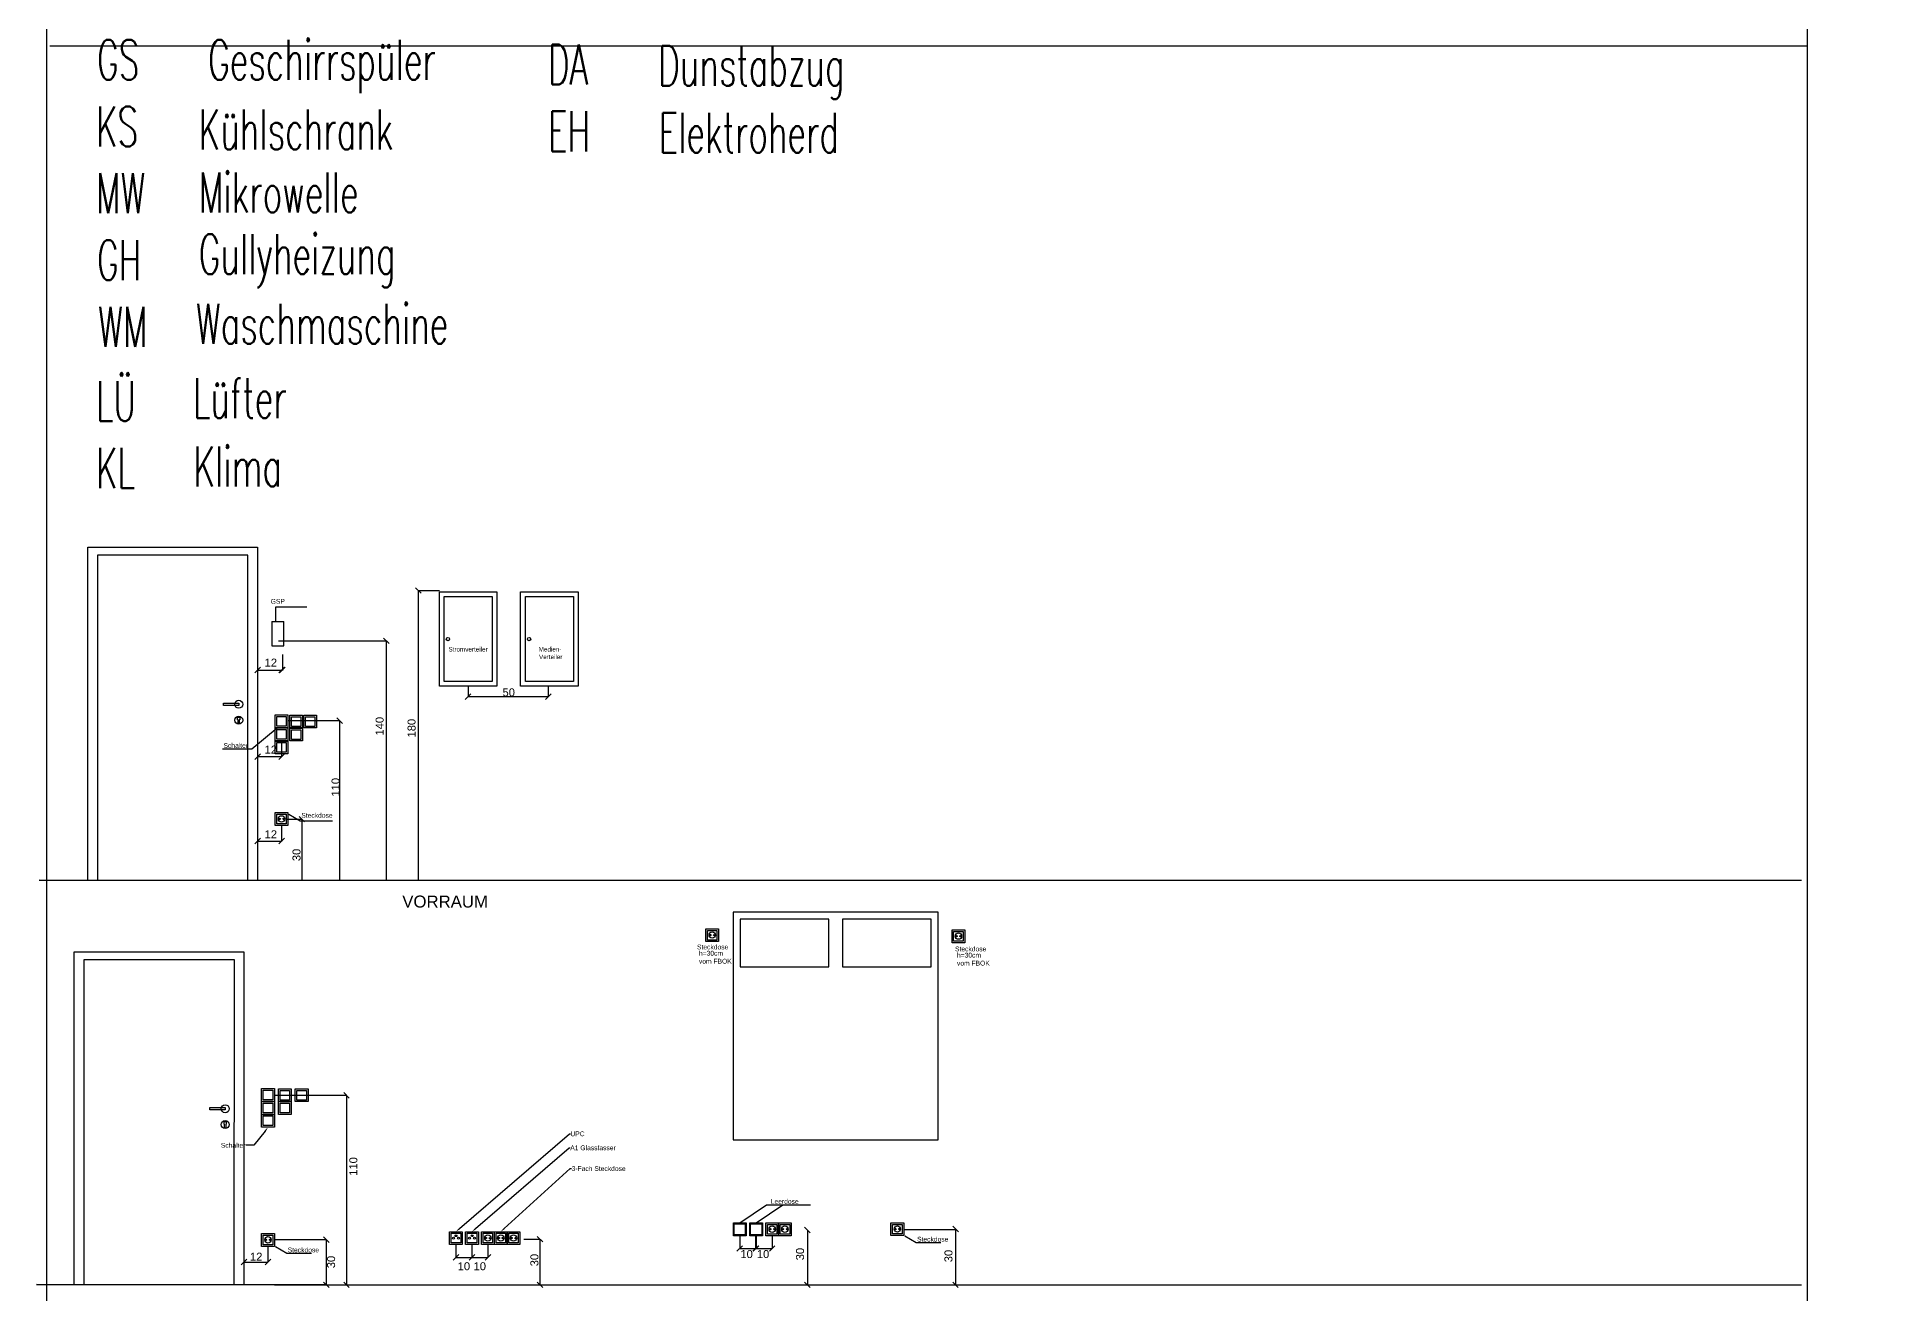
# Model space of a CAD drawing. Header units: millimetres. Extents: x 3198 to 3613, y 2298 to 2848.
# Drawn here: x 3197.7 to 3301.6, y 2363.3 to 2434.5 of the extents above; entities that cross this region are included whole.
import ezdxf
from ezdxf.enums import TextEntityAlignment as Align

# ---------------------------------------------------------------- set-up
doc = ezdxf.new("R2010")
doc.units = ezdxf.units.MM
doc.layers.add('E_Muster', color=18, linetype='Continuous', true_color=0x080808)
doc.layers.add('PDF_Text', color=7, linetype='Continuous')
doc.layers.add('Z-EG_262_5_0900$0$10_möbel', color=8, linetype='Continuous')
doc.layers.add('X_Bemaßung', color=22, linetype='Continuous', lineweight=25, true_color=0xcc3300)
doc.styles.add('ET_LEGENDE - Wohnung$0$ROMANS', font='romans.shx', dxfattribs={"width": 0.6})
doc.styles.get("Standard").update_dxf_attribs({"font": 'arial.ttf'})

# ---------------------------------------------------------------- blocks, each defined once
blk = doc.blocks.new('Elektroherd-Beschriftung')
at = {"layer": 'E_Muster', "style": 'ET_LEGENDE - Wohnung$0$ROMANS', "width": 0.6}
blk.add_text('EH     ', height=1.3059, dxfattribs=at).set_placement((2572.199, 2220.938))
blk = doc.blocks.new('Dunstabzug-Beschriftung')
at = {"layer": 'E_Muster', "style": 'ET_LEGENDE - Wohnung$0$ROMANS', "width": 0.6}
blk.add_text('DA     ', height=1.3059, dxfattribs=at).set_placement((2572.199, 2223.114))
blk = doc.blocks.new('Geschirrspüler-Beschriftung')
at = {"layer": 'E_Muster', "style": 'ET_LEGENDE - Wohnung$0$ROMANS', "width": 0.6}
blk.add_text('GS     ', height=1.3059, dxfattribs=at).set_placement((2572.237, 2218.761))
blk = doc.blocks.new('Kühlschrank-Beschriftung')
at = {"layer": 'E_Muster', "style": 'ET_LEGENDE - Wohnung$0$ROMANS', "width": 0.6}
blk.add_text('KS     ', height=1.3059, dxfattribs=at).set_placement((2572.199, 2216.585))
blk = doc.blocks.new('Mikrowelle')
at = {"layer": 'E_Muster', "style": 'ET_LEGENDE - Wohnung$0$ROMANS', "width": 0.6}
blk.add_text('MW     ', height=1.3059, dxfattribs=at).set_placement((2572.199, 2214.408))
blk = doc.blocks.new('Gullyheizung')
at = {"layer": 'E_Muster', "style": 'ET_LEGENDE - Wohnung$0$ROMANS', "width": 0.6}
blk.add_text('GH     ', height=1.3059, dxfattribs=at).set_placement((2572.237, 2212.232))
blk = doc.blocks.new('Waschmaschine')
at = {"layer": 'E_Muster', "style": 'ET_LEGENDE - Wohnung$0$ROMANS', "width": 0.6}
blk.add_text('WM    ', height=1.3059, dxfattribs=at).set_placement((2572.274, 2210.055))
blk = doc.blocks.new('Lüfter-Beschriftung')
at = {"layer": 'E_Muster', "style": 'ET_LEGENDE - Wohnung$0$ROMANS', "width": 0.6}
blk.add_text('LÜ     ', height=1.3059, dxfattribs=at).set_placement((2572.199, 2207.63))
blk = doc.blocks.new('Klima-Beschriftung')
at = {"layer": 'E_Muster', "style": 'ET_LEGENDE - Wohnung$0$ROMANS', "width": 0.6}
blk.add_text('KL     ', height=1.3059, dxfattribs=at).set_placement((2572.199, 2205.454))
blk = doc.blocks.new('Polylinie-A0CHVJ8X2L', base_point=(93.87, 692.33))
at = {"color": 0, "linetype": 'ByBlock', "lineweight": -2, "ltscale": 0.18}
for p, q in [((109.25, 698.29), (102.13, 692.33)), ((102.13, 692.33), (93.87, 692.33))]:
    blk.add_line(p, q, dxfattribs=at)
blk = doc.blocks.new('Blockreferenz-A0CHVJ9P2L', base_point=(184.65, 696.35))
at = {"color": 0, "linetype": 'ByBlock', "lineweight": -2, "ltscale": 0.25}
blk.add_line((184.65, 696.35), (186.23, 697.92), dxfattribs=at)
blk = doc.blocks.new('MText-A0CHVJB12L', base_point=(182.86, 707.8))
at = {"color": 0, "linetype": 'ByBlock', "lineweight": -2, "ltscale": 0.25, "insert": (182.86, 709.07), "char_height": 1.2661, "attachment_point": 1, "rotation": 359.997}
blk.add_mtext('{\\fArial;Verteiler}', dxfattribs=at)
blk = doc.blocks.new('Blockreferenz-A0CHVJBF2L', base_point=(108.66, 682.61))
at = {"color": 0, "linetype": 'ByBlock', "lineweight": -2, "ltscale": 0.18}
for p, q in [((108.66, 686.23), (112.24, 686.23)), ((108.66, 682.61), (108.66, 686.23)), ((112.24, 686.23), (112.24, 682.61)), ((112.24, 682.61), (108.66, 682.61)), ((109.11, 685.77), (111.78, 685.77)), ((109.11, 683.06), (109.11, 685.77)), ((111.78, 683.06), (109.11, 683.06)), ((111.78, 685.77), (111.78, 683.06))]:
    blk.add_line(p, q, dxfattribs=at)
for centre, radius in [((110.45, 684.46), 0.9), ((109.94, 684.45), 0.171), ((111.01, 684.46), 0.171)]:
    blk.add_circle(centre, radius, dxfattribs=at)
for points in [[(110.47, 685.09), (110.43, 685.09), (110.47, 685.36), (110.43, 685.36)], [(110.47, 683.56), (110.43, 683.56), (110.47, 683.83), (110.43, 683.83)]]:
    blk.add_solid(points, dxfattribs=at)
blk = doc.blocks.new('Blockreferenz-A0CHVJBH2L', base_point=(162.15, 696.35))
at = {"color": 0, "linetype": 'ByBlock', "lineweight": -2, "ltscale": 0.25}
blk.add_line((163.73, 697.92), (162.15, 696.35), dxfattribs=at)
blk = doc.blocks.new('Blockreferenz-A0CHVJBR2L', base_point=(102.91, 677.39))
at = {"color": 0, "linetype": 'ByBlock', "lineweight": -2, "ltscale": 0.25}
blk.add_line((104.49, 678.97), (102.91, 677.39), dxfattribs=at)
blk = doc.blocks.new('MText-A0CHVJC12L', base_point=(172.58, 697.2))
at = {"color": 0, "linetype": 'ByBlock', "lineweight": -2, "ltscale": 0.25, "insert": (172.58, 699.45), "char_height": 2.2499, "attachment_point": 1, "rotation": 359.997}
blk.add_mtext('{\\fArial;50}', dxfattribs=at)
blk = doc.blocks.new('Blockreferenz-A0CHVJC52L', base_point=(154.84, 700.16))
at = {"color": 0, "linetype": 'ByBlock', "lineweight": -2, "ltscale": 0.18}
for p, q in [((154.84, 726.7), (171.05, 726.7)), ((154.84, 700.16), (154.84, 726.7)), ((156.21, 725.37), (169.71, 725.37)), ((156.21, 701.5), (156.21, 725.37)), ((169.71, 725.37), (169.71, 701.5)), ((171.05, 726.7), (171.05, 700.16)), ((169.71, 701.5), (156.21, 701.5)), ((171.05, 700.16), (154.84, 700.16))]:
    blk.add_line(p, q, dxfattribs=at)
blk.add_circle((157.26, 713.45), 0.477, dxfattribs=at)
blk = doc.blocks.new('MText-A0CHVJC72L', base_point=(116.01, 680.91))
at = {"color": 0, "linetype": 'ByBlock', "lineweight": -2, "ltscale": 0.18, "insert": (116.01, 682.26), "char_height": 1.3499, "attachment_point": 1, "rotation": 359.997}
blk.add_mtext('{\\fArial;Steckdose}', dxfattribs=at)
blk = doc.blocks.new('Blockreferenz-A0CHVJCF2L', base_point=(126.02, 683.63))
at = {"color": 0, "linetype": 'ByBlock', "lineweight": -2, "ltscale": 0.25}
blk.add_line((127.6, 683.63), (126.02, 685.21), dxfattribs=at)
blk = doc.blocks.new('Polylinie-A0CHVJCN2L', base_point=(112.56, 680.69))
at = {"color": 0, "linetype": 'ByBlock', "lineweight": -2, "ltscale": 0.18}
for p, q in [((112.56, 682.56), (115.73, 680.69)), ((115.73, 680.69), (124.82, 680.69))]:
    blk.add_line(p, q, dxfattribs=at)
blk = doc.blocks.new('Blockreferenz-A0CHVJE12L', base_point=(148.15, 699.38))
at = {"color": 0, "linetype": 'ByBlock', "lineweight": -2, "ltscale": 0.25}
blk.add_line((149.72, 699.38), (148.15, 700.95), dxfattribs=at)
blk = doc.blocks.new('Blockreferenz-A0CHVJE32L', base_point=(55.96, 661.92))
at = {"color": 0, "linetype": 'ByBlock', "lineweight": -2, "ltscale": 0.18}
for p, q in [((55.96, 661.92), (55.96, 755.62)), ((55.96, 755.62), (103.7, 755.61)), ((58.67, 753.37), (58.66, 661.92)), ((101, 753.37), (58.67, 753.37)), ((100.99, 661.92), (101, 753.37)), ((103.7, 755.61), (103.7, 661.92)), ((94.13, 711.8), (98.42, 711.8)), ((94.13, 711.11), (94.13, 711.8)), ((98.42, 711.8), (98.42, 711.11)), ((98.42, 711.11), (94.13, 711.11)), ((98.1, 707.85), (98.74, 707.85)), ((98.1, 707.1), (98.1, 707.85)), ((98.27, 707.1), (98.1, 707.1)), ((98.27, 705.99), (98.27, 707.1)), ((98.74, 707.1), (98.57, 707.1)), ((98.57, 707.1), (98.57, 705.99)), ((98.74, 707.85), (98.74, 707.1)), ((98.57, 705.99), (98.27, 705.99))]:
    blk.add_line(p, q, dxfattribs=at)
for centre, radius in [((98.42, 711.46), 1.13), ((98.42, 706.98), 1.12)]:
    blk.add_circle(centre, radius, dxfattribs=at)
blk = doc.blocks.new('MText-A0CHVJFJ2L', base_point=(157.41, 709.93))
at = {"color": 0, "linetype": 'ByBlock', "lineweight": -2, "ltscale": 0.25, "insert": (157.41, 711.2), "char_height": 1.2661, "attachment_point": 1, "rotation": 359.997}
blk.add_mtext('{\\fArial;Stromverteiler}', dxfattribs=at)
blk = doc.blocks.new('Einzeiliger Text-A0CHVJGN2L', base_point=(144.42, 654.26))
at = {"color": 0, "lineweight": -2, "insert": (144.42, 657.64), "char_height": 3.3749, "attachment_point": 1, "rotation": 359.997}
blk.add_mtext('{\\fArial;VORRAUM}', dxfattribs=at)
blk = doc.blocks.new('MText-A0CHVJI72L', base_point=(182.75, 709.93))
at = {"color": 0, "linetype": 'ByBlock', "lineweight": -2, "ltscale": 0.25, "insert": (182.75, 711.2), "char_height": 1.2661, "attachment_point": 1, "rotation": 359.997}
blk.add_mtext('{\\fArial;Medien-}', dxfattribs=at)
blk = doc.blocks.new('Blockreferenz-A0CHVJIB2L', base_point=(177.68, 700.16))
at = {"color": 0, "linetype": 'ByBlock', "lineweight": -2, "ltscale": 0.18}
for p, q in [((177.68, 726.7), (193.89, 726.7)), ((177.68, 700.16), (177.68, 726.7)), ((179.05, 725.37), (192.55, 725.37)), ((179.05, 701.5), (179.05, 725.37)), ((192.55, 725.37), (192.55, 701.5)), ((193.89, 726.7), (193.89, 700.16)), ((192.55, 701.5), (179.05, 701.5)), ((193.89, 700.16), (177.68, 700.16))]:
    blk.add_line(p, q, dxfattribs=at)
blk.add_circle((180.1, 713.45), 0.477, dxfattribs=at)
blk = doc.blocks.new('MText-A0CHVJIN2L', base_point=(94.14, 693.5))
at = {"color": 0, "linetype": 'ByBlock', "lineweight": -2, "ltscale": 0.18, "insert": (94.14, 694.85), "char_height": 1.3499, "attachment_point": 1, "rotation": 359.997}
blk.add_mtext('{\\fArial;Schalter}', dxfattribs=at)
blk = doc.blocks.new('Blockreferenz-A0CHVJIX2L', base_point=(109.66, 677.39))
at = {"color": 0, "linetype": 'ByBlock', "lineweight": -2, "ltscale": 0.25}
blk.add_line((109.66, 677.39), (111.24, 678.97), dxfattribs=at)
blk = doc.blocks.new('Blockreferenz-A0CHVJJJ2L', base_point=(108.66, 698.36))
at = {"color": 0, "linetype": 'ByBlock', "lineweight": -2, "ltscale": 0.18}
for p, q in [((108.66, 701.98), (112.24, 701.98)), ((108.66, 698.36), (108.66, 701.98)), ((109.12, 701.52), (111.79, 701.52)), ((109.12, 698.81), (109.12, 701.52)), ((111.79, 701.52), (111.78, 698.81)), ((112.24, 701.98), (112.24, 698.36)), ((112.24, 698.36), (108.66, 698.36)), ((111.78, 698.81), (109.12, 698.81))]:
    blk.add_line(p, q, dxfattribs=at)
blk = doc.blocks.new('Blockreferenz-A0CHVJH12L', base_point=(247.16, 683.62))
at = {"color": 0, "linetype": 'ByBlock', "lineweight": -2, "ltscale": 0.25}
blk.add_line((248.73, 683.62), (247.16, 685.2), dxfattribs=at)
blk = doc.blocks.new('Blockreferenz-A0CHVJER2L', base_point=(131.72, 699.38))
at = {"color": 0, "linetype": 'ByBlock', "lineweight": -2, "ltscale": 0.25}
blk.add_line((133.29, 699.38), (131.72, 700.95), dxfattribs=at)
blk = doc.blocks.new('Blockreferenz-A0CHVJ8T2L', base_point=(325.42, 694.72))
at = {"color": 0, "linetype": 'ByBlock', "lineweight": -2, "ltscale": 0.18}
for p, q in [((325.42, 698.35), (329, 698.35)), ((325.42, 694.72), (325.42, 698.35)), ((325.88, 697.89), (328.55, 697.89)), ((325.88, 695.18), (325.88, 697.89)), ((328.55, 697.89), (328.55, 695.18)), ((329, 698.35), (329, 694.72)), ((329, 694.72), (325.42, 694.72)), ((328.55, 695.18), (325.88, 695.18))]:
    blk.add_line(p, q, dxfattribs=at)
blk = doc.blocks.new('Polylinie-A0CHVJ912L', base_point=(329.32, 680.68))
at = {"color": 0, "linetype": 'ByBlock', "lineweight": -2, "ltscale": 0.18}
for p, q in [((329.32, 682.55), (332.49, 680.68)), ((332.49, 680.68), (339.41, 680.68))]:
    blk.add_line(p, q, dxfattribs=at)
blk = doc.blocks.new('Blockreferenz-A0CHVJ952L', base_point=(272.72, 661.91))
at = {"color": 0, "linetype": 'ByBlock', "lineweight": -2, "ltscale": 0.18}
for p, q in [((272.72, 661.91), (272.72, 755.61)), ((272.72, 755.61), (320.46, 755.6)), ((275.43, 753.36), (275.42, 661.91)), ((317.76, 753.35), (275.43, 753.36)), ((317.75, 661.91), (317.76, 753.35)), ((320.46, 755.6), (320.46, 661.91)), ((310.89, 711.79), (315.18, 711.79)), ((310.89, 711.1), (310.89, 711.79)), ((315.18, 711.79), (315.18, 711.1)), ((315.18, 711.1), (310.89, 711.1)), ((314.86, 707.83), (315.5, 707.83)), ((314.86, 707.09), (314.86, 707.83)), ((315.03, 707.09), (314.86, 707.09)), ((315.03, 705.98), (315.03, 707.09)), ((315.5, 707.09), (315.33, 707.09)), ((315.33, 707.09), (315.33, 705.98)), ((315.5, 707.83), (315.5, 707.09)), ((315.33, 705.98), (315.03, 705.98))]:
    blk.add_line(p, q, dxfattribs=at)
for centre, radius in [((315.18, 711.44), 1.13), ((315.18, 706.96), 1.12)]:
    blk.add_circle(centre, radius, dxfattribs=at)
blk = doc.blocks.new('Blockreferenz-A0CHVJ992L', base_point=(390.85, 682.6))
at = {"color": 0, "linetype": 'ByBlock', "lineweight": -2, "ltscale": 0.18}
for p, q in [((390.85, 686.22), (394.43, 686.22)), ((390.85, 682.6), (390.85, 686.22)), ((394.43, 686.22), (394.43, 682.6)), ((394.43, 682.6), (390.85, 682.6)), ((391.31, 685.77), (393.98, 685.77)), ((391.31, 683.06), (391.31, 685.77)), ((393.98, 683.06), (391.31, 683.06)), ((393.98, 685.77), (393.98, 683.06))]:
    blk.add_line(p, q, dxfattribs=at)
for centre, radius in [((392.65, 684.45), 0.9), ((392.13, 684.45), 0.171), ((393.2, 684.45), 0.171)]:
    blk.add_circle(centre, radius, dxfattribs=at)
for points in [[(392.66, 685.08), (392.62, 685.08), (392.66, 685.35), (392.62, 685.35)], [(392.66, 683.56), (392.62, 683.56), (392.66, 683.82), (392.62, 683.82)]]:
    blk.add_solid(points, dxfattribs=at)
blk = doc.blocks.new('Blockreferenz-A0CHVJ9N2L', base_point=(467.18, 682.59))
at = {"color": 0, "linetype": 'ByBlock', "lineweight": -2, "ltscale": 0.18}
for p, q in [((467.18, 686.21), (470.77, 686.21)), ((467.18, 682.59), (467.18, 686.21)), ((470.77, 686.21), (470.77, 682.59)), ((470.77, 682.59), (467.18, 682.59)), ((467.64, 685.75), (470.31, 685.75)), ((467.64, 683.05), (467.64, 685.75)), ((470.31, 683.05), (467.64, 683.05)), ((470.31, 685.75), (470.31, 683.05))]:
    blk.add_line(p, q, dxfattribs=at)
for centre, radius in [((468.98, 684.44), 0.9), ((468.46, 684.44), 0.171), ((469.53, 684.44), 0.171)]:
    blk.add_circle(centre, radius, dxfattribs=at)
for points in [[(469, 685.07), (468.95, 685.07), (469, 685.34), (468.95, 685.34)], [(469, 683.54), (468.95, 683.54), (469, 683.81), (468.95, 683.81)]]:
    blk.add_solid(points, dxfattribs=at)
blk = doc.blocks.new('Blockreferenz-A0CHVJAD2L', base_point=(348.48, 699.37))
at = {"color": 0, "linetype": 'ByBlock', "lineweight": -2, "ltscale": 0.25}
blk.add_line((350.06, 699.37), (348.48, 700.94), dxfattribs=at)
blk = doc.blocks.new('Blockreferenz-A0CHVJAJ2L', base_point=(319.67, 677.38))
at = {"color": 0, "linetype": 'ByBlock', "lineweight": -2, "ltscale": 0.25}
blk.add_line((321.25, 678.96), (319.67, 677.38), dxfattribs=at)
blk = doc.blocks.new('Blockreferenz-A0CHVJAR2L', base_point=(383.77, 678.23))
at = {"color": 0, "linetype": 'ByBlock', "lineweight": -2, "ltscale": 0.25}
blk.add_line((385.35, 679.8), (383.77, 678.23), dxfattribs=at)
blk = doc.blocks.new('Blockreferenz-A0CHVJAV2L', base_point=(519.75, 661.11))
at = {"color": 0, "linetype": 'ByBlock', "lineweight": -2, "ltscale": 0.25}
blk.add_line((519.75, 662.69), (521.32, 661.11), dxfattribs=at)
blk = doc.blocks.new('Blockreferenz-A0CHVJAZ2L', base_point=(326.42, 677.38))
at = {"color": 0, "linetype": 'ByBlock', "lineweight": -2, "ltscale": 0.25}
blk.add_line((326.42, 677.38), (328, 678.96), dxfattribs=at)
blk = doc.blocks.new('Blockreferenz-A0CHVJB52L', base_point=(342.78, 661.12))
at = {"color": 0, "linetype": 'ByBlock', "lineweight": -2, "ltscale": 0.25}
blk.add_line((342.78, 662.69), (344.36, 661.12), dxfattribs=at)
blk = doc.blocks.new('MText-A0CHVJBD2L', base_point=(471.98, 691.55))
at = {"color": 0, "linetype": 'ByBlock', "lineweight": -2, "ltscale": 0.18, "insert": (471.98, 692.9), "char_height": 1.3499, "attachment_point": 1, "rotation": 359.997}
blk.add_mtext('{\\fArial;Leerdose}', dxfattribs=at)
blk = doc.blocks.new('Blockreferenz-A0CHVJBZ2L', base_point=(379.27, 678.23))
at = {"color": 0, "linetype": 'ByBlock', "lineweight": -2, "ltscale": 0.25}
blk.add_line((380.85, 679.8), (379.27, 678.23), dxfattribs=at)
blk = doc.blocks.new('Blockreferenz-A0CHVJC92L', base_point=(325.42, 701.97))
at = {"color": 0, "linetype": 'ByBlock', "lineweight": -2, "ltscale": 0.18}
for p, q in [((325.42, 705.59), (329, 705.59)), ((325.42, 701.97), (325.42, 705.59)), ((329, 701.97), (325.42, 701.97)), ((325.88, 705.13), (328.55, 705.13)), ((325.88, 702.43), (325.88, 705.13)), ((328.55, 702.43), (325.88, 702.43)), ((328.55, 705.13), (328.55, 702.43)), ((329, 705.59), (329, 701.97))]:
    blk.add_line(p, q, dxfattribs=at)
blk = doc.blocks.new('Polylinie-A0CHVJCH2L', base_point=(464.48, 686.21))
at = {"color": 0, "linetype": 'ByBlock', "lineweight": -2, "ltscale": 0.18}
for p, q in [((464.48, 686.21), (471.98, 691.27)), ((471.98, 691.27), (479.81, 691.27))]:
    blk.add_line(p, q, dxfattribs=at)
blk = doc.blocks.new('Blockreferenz-A0CHVJCL2L', base_point=(387.27, 682.6))
at = {"color": 0, "linetype": 'ByBlock', "lineweight": -2, "ltscale": 0.18}
for p, q in [((387.27, 686.22), (390.85, 686.22)), ((387.27, 682.6), (387.27, 686.22)), ((390.85, 686.22), (390.85, 682.6)), ((390.85, 682.6), (387.27, 682.6)), ((387.72, 685.77), (390.39, 685.77)), ((387.72, 683.06), (387.72, 685.77)), ((390.39, 683.06), (387.72, 683.06)), ((390.39, 685.77), (390.39, 683.06))]:
    blk.add_line(p, q, dxfattribs=at)
for centre, radius in [((389.06, 684.45), 0.9), ((388.54, 684.45), 0.171), ((389.62, 684.45), 0.171)]:
    blk.add_circle(centre, radius, dxfattribs=at)
for points in [[(389.08, 685.08), (389.04, 685.08), (389.08, 685.35), (389.04, 685.35)], [(389.08, 683.56), (389.04, 683.56), (389.08, 683.82), (389.04, 683.82)]]:
    blk.add_solid(points, dxfattribs=at)
blk = doc.blocks.new('Blockreferenz-A0CHVJDH2L', base_point=(348.48, 661.12))
at = {"color": 0, "linetype": 'ByBlock', "lineweight": -2, "ltscale": 0.25}
blk.add_line((348.48, 662.69), (350.05, 661.12), dxfattribs=at)
blk = doc.blocks.new('DWGOBJEKT-A0CHVJDL2L', base_point=(392.64, 686.22))
at = {"color": 0, "linetype": 'ByBlock', "lineweight": -2, "ltscale": 0.18}
for p, q in [((393.64, 687.13), (412.2, 704)), ((412.2, 704), (412.56, 704))]:
    blk.add_line(p, q, dxfattribs=at)
blk.add_solid([(393.79, 686.97), (392.64, 686.22), (393.49, 687.3)], dxfattribs=at)
at = {"color": 0, "lineweight": -2, "insert": (412.57, 704.66), "char_height": 1.3499, "attachment_point": 1, "rotation": 359.997}
blk.add_mtext('{\\fArial;3-Fach Steckdose}', dxfattribs=at)
blk = doc.blocks.new('Polylinie-A0CHVJDX2L', base_point=(506.29, 680.67))
at = {"color": 0, "linetype": 'ByBlock', "lineweight": -2, "ltscale": 0.18}
for p, q in [((506.29, 682.54), (509.45, 680.67)), ((509.45, 680.67), (516.37, 680.67))]:
    blk.add_line(p, q, dxfattribs=at)
blk = doc.blocks.new('DWGOBJEKT-A0CHVJE72L', base_point=(313.94, 689))
at = {"color": 0, "linetype": 'ByBlock', "lineweight": -2, "ltscale": 0.18}
for p, q in [((326.37, 693.66), (323.23, 689.69)), ((323.23, 689.69), (320.97, 689.69))]:
    blk.add_line(p, q, dxfattribs=at)
blk.add_solid([(326.2, 693.8), (327.21, 694.72), (326.55, 693.52)], dxfattribs=at)
at = {"color": 0, "lineweight": -2, "insert": (313.94, 690.35), "char_height": 1.3499, "attachment_point": 1, "rotation": 359.997}
blk.add_mtext('{\\fArial;Schalter}', dxfattribs=at)
blk = doc.blocks.new('Blockreferenz-A0CHVJEF2L', base_point=(388.27, 678.23))
at = {"color": 0, "linetype": 'ByBlock', "lineweight": -2, "ltscale": 0.25}
blk.add_line((388.27, 678.23), (389.84, 679.8), dxfattribs=at)
blk = doc.blocks.new('Blockreferenz-A0CHVJEP2L', base_point=(325.42, 698.35))
at = {"color": 0, "linetype": 'ByBlock', "lineweight": -2, "ltscale": 0.18}
for p, q in [((325.42, 701.97), (329, 701.97)), ((325.42, 698.35), (325.42, 701.97)), ((325.88, 701.51), (328.55, 701.51)), ((325.88, 698.8), (325.88, 701.51)), ((328.55, 701.51), (328.55, 698.8)), ((329, 701.97), (329, 698.35)), ((329, 698.35), (325.42, 698.35)), ((328.55, 698.8), (325.88, 698.8))]:
    blk.add_line(p, q, dxfattribs=at)
blk = doc.blocks.new('Blockreferenz-A0CHVJEZ2L', base_point=(519.75, 683.61))
at = {"color": 0, "linetype": 'ByBlock', "lineweight": -2, "ltscale": 0.25}
blk.add_line((521.33, 683.61), (519.75, 685.18), dxfattribs=at)
blk = doc.blocks.new('Blockreferenz-A0CHVJF32L', base_point=(478.12, 661.11))
at = {"color": 0, "linetype": 'ByBlock', "lineweight": -2, "ltscale": 0.25}
blk.add_line((478.12, 662.69), (479.69, 661.11), dxfattribs=at)
blk = doc.blocks.new('Blockreferenz-A0CHVJFP2L', base_point=(478.12, 683.61))
at = {"color": 0, "linetype": 'ByBlock', "lineweight": -2, "ltscale": 0.25}
blk.add_line((479.69, 683.61), (478.12, 685.19), dxfattribs=at)
blk = doc.blocks.new('Blockreferenz-A0CHVJFT2L', base_point=(394.43, 682.6))
at = {"color": 0, "linetype": 'ByBlock', "lineweight": -2, "ltscale": 0.18}
for p, q in [((394.43, 686.22), (398.02, 686.22)), ((394.43, 682.6), (394.43, 686.22)), ((398.02, 686.22), (398.02, 682.6)), ((398.02, 682.6), (394.43, 682.6)), ((394.89, 685.77), (397.56, 685.77)), ((394.89, 683.06), (394.89, 685.77)), ((397.56, 683.06), (394.89, 683.06)), ((397.56, 685.77), (397.56, 683.06))]:
    blk.add_line(p, q, dxfattribs=at)
for centre, radius in [((396.23, 684.45), 0.9), ((395.71, 684.45), 0.171), ((396.78, 684.45), 0.171)]:
    blk.add_circle(centre, radius, dxfattribs=at)
for points in [[(396.25, 685.08), (396.2, 685.08), (396.25, 685.35), (396.2, 685.35)], [(396.25, 683.56), (396.2, 683.56), (396.25, 683.82), (396.2, 683.82)]]:
    blk.add_solid(points, dxfattribs=at)
blk = doc.blocks.new('Blockreferenz-A0CHVJGD2L', base_point=(463.69, 678.21))
at = {"color": 0, "linetype": 'ByBlock', "lineweight": -2, "ltscale": 0.25}
blk.add_line((465.26, 679.79), (463.69, 678.21), dxfattribs=at)
blk = doc.blocks.new('Blockreferenz-A0CHVJGR2L', base_point=(342.78, 683.62))
at = {"color": 0, "linetype": 'ByBlock', "lineweight": -2, "ltscale": 0.25}
blk.add_line((344.36, 683.62), (342.78, 685.19), dxfattribs=at)
blk = doc.blocks.new('Blockreferenz-A0CHVJGV2L', base_point=(410.78, 683.62))
at = {"color": 0, "linetype": 'ByBlock', "lineweight": -2, "ltscale": 0.25}
blk.add_line((412.36, 683.62), (410.78, 685.19), dxfattribs=at)
blk = doc.blocks.new('MText-A0CHVJGX2L', base_point=(509.74, 680.89))
at = {"color": 0, "linetype": 'ByBlock', "lineweight": -2, "ltscale": 0.18, "insert": (509.74, 682.24), "char_height": 1.3499, "attachment_point": 1, "rotation": 359.997}
blk.add_mtext('{\\fArial;Steckdose}', dxfattribs=at)
blk = doc.blocks.new('Blockreferenz-A0CHVJH72L', base_point=(378.27, 682.6))
at = {"color": 0, "linetype": 'ByBlock', "lineweight": -2, "ltscale": 0.18}
for p, q in [((378.27, 686.23), (381.85, 686.23)), ((378.27, 682.6), (378.27, 686.23)), ((381.85, 686.23), (381.85, 682.6)), ((381.85, 682.6), (378.27, 682.6)), ((378.69, 685.77), (381.39, 685.77)), ((378.69, 683.06), (378.69, 685.77)), ((381.39, 683.06), (378.69, 683.06)), ((381.39, 685.77), (381.39, 683.06))]:
    blk.add_line(p, q, dxfattribs=at)
for centre in [(379.39, 684.41), (380.08, 685.1), (380.76, 684.41)]:
    blk.add_circle(centre, 0.27, dxfattribs=at)
blk = doc.blocks.new('Blockreferenz-A0CHVJH92L', base_point=(502.38, 682.59))
at = {"color": 0, "linetype": 'ByBlock', "lineweight": -2, "ltscale": 0.18}
for p, q in [((502.38, 686.21), (505.97, 686.21)), ((502.38, 682.59), (502.38, 686.21)), ((505.97, 686.21), (505.97, 682.59)), ((505.97, 682.59), (502.38, 682.59)), ((502.84, 685.75), (505.51, 685.75)), ((502.84, 683.04), (502.84, 685.75)), ((505.51, 683.04), (502.84, 683.04)), ((505.51, 685.75), (505.51, 683.04))]:
    blk.add_line(p, q, dxfattribs=at)
for centre, radius in [((504.18, 684.44), 0.9), ((503.66, 684.43), 0.171), ((504.73, 684.44), 0.171)]:
    blk.add_circle(centre, radius, dxfattribs=at)
for points in [[(504.2, 685.07), (504.15, 685.07), (504.2, 685.33), (504.15, 685.33)], [(504.2, 683.54), (504.15, 683.54), (504.2, 683.81), (504.15, 683.81)]]:
    blk.add_solid(points, dxfattribs=at)
blk = doc.blocks.new('Blockreferenz-A0CHVJHJ2L', base_point=(382.77, 682.6))
at = {"color": 0, "linetype": 'ByBlock', "lineweight": -2, "ltscale": 0.18}
for p, q in [((382.77, 686.23), (386.35, 686.22)), ((382.77, 682.6), (382.77, 686.23)), ((386.35, 686.22), (386.35, 682.6)), ((386.35, 682.6), (382.77, 682.6)), ((383.19, 685.77), (385.89, 685.77)), ((383.19, 683.06), (383.19, 685.77)), ((385.89, 683.06), (383.19, 683.06)), ((385.89, 685.77), (385.89, 683.06))]:
    blk.add_line(p, q, dxfattribs=at)
for centre in [(383.89, 684.41), (384.58, 685.1), (385.26, 684.41)]:
    blk.add_circle(centre, 0.27, dxfattribs=at)
blk = doc.blocks.new('Blockreferenz-A0CHVJHT2L', base_point=(470.77, 682.59))
at = {"color": 0, "linetype": 'ByBlock', "lineweight": -2, "ltscale": 0.18}
for p, q in [((470.77, 686.21), (474.35, 686.21)), ((470.77, 682.59), (470.77, 686.21)), ((474.35, 686.21), (474.35, 682.59)), ((474.35, 682.59), (470.77, 682.59)), ((471.23, 685.75), (473.9, 685.75)), ((471.23, 683.05), (471.23, 685.75)), ((473.9, 683.05), (471.23, 683.05)), ((473.9, 685.75), (473.9, 683.05))]:
    blk.add_line(p, q, dxfattribs=at)
for centre, radius in [((472.56, 684.44), 0.9), ((472.05, 684.44), 0.171), ((473.12, 684.44), 0.171)]:
    blk.add_circle(centre, radius, dxfattribs=at)
for points in [[(472.58, 685.07), (472.54, 685.07), (472.58, 685.34), (472.54, 685.34)], [(472.58, 683.54), (472.54, 683.54), (472.58, 683.81), (472.54, 683.81)]]:
    blk.add_solid(points, dxfattribs=at)
blk = doc.blocks.new('MText-A0CHVJHZ2L', base_point=(332.77, 680.9))
at = {"color": 0, "linetype": 'ByBlock', "lineweight": -2, "ltscale": 0.18, "insert": (332.77, 682.25), "char_height": 1.3499, "attachment_point": 1, "rotation": 359.997}
blk.add_mtext('{\\fArial;Steckdose}', dxfattribs=at)
blk = doc.blocks.new('Blockreferenz-A0CHVJI12L', base_point=(325.42, 682.6))
at = {"color": 0, "linetype": 'ByBlock', "lineweight": -2, "ltscale": 0.18}
for p, q in [((325.42, 686.22), (329, 686.22)), ((325.42, 682.6), (325.42, 686.22)), ((329, 686.22), (329, 682.6)), ((329, 682.6), (325.42, 682.6)), ((325.88, 685.76), (328.55, 685.76)), ((325.88, 683.05), (325.88, 685.76)), ((328.54, 683.05), (325.88, 683.05)), ((328.55, 685.76), (328.54, 683.05))]:
    blk.add_line(p, q, dxfattribs=at)
for centre, radius in [((327.21, 684.44), 0.9), ((326.7, 684.44), 0.171), ((327.77, 684.45), 0.171)]:
    blk.add_circle(centre, radius, dxfattribs=at)
for points in [[(327.23, 685.08), (327.19, 685.08), (327.23, 685.34), (327.19, 685.34)], [(327.23, 683.55), (327.19, 683.55), (327.23, 683.82), (327.19, 683.82)]]:
    blk.add_solid(points, dxfattribs=at)
blk = doc.blocks.new('Blockreferenz-A0CHVJI32L', base_point=(383.77, 678.23))
at = {"color": 0, "linetype": 'ByBlock', "lineweight": -2, "ltscale": 0.25}
blk.add_line((383.77, 678.23), (385.35, 679.8), dxfattribs=at)
blk = doc.blocks.new('Blockreferenz-A0CHVJIH2L', base_point=(462.68, 682.59))
at = {"color": 0, "linetype": 'ByBlock', "lineweight": -2, "ltscale": 0.18}
for p, q in [((462.68, 686.21), (466.27, 686.21)), ((462.68, 682.59), (462.68, 686.21)), ((462.91, 685.98), (466.04, 685.98)), ((462.91, 682.82), (462.91, 685.98)), ((466.04, 685.98), (466.04, 682.82)), ((466.27, 686.21), (466.27, 682.59)), ((466.27, 682.59), (462.68, 682.59)), ((466.04, 682.82), (462.91, 682.82))]:
    blk.add_line(p, q, dxfattribs=at)
blk = doc.blocks.new('Blockreferenz-A0CHVJIL2L', base_point=(468.19, 678.21))
at = {"color": 0, "linetype": 'ByBlock', "lineweight": -2, "ltscale": 0.25}
blk.add_line((468.19, 678.21), (469.76, 679.79), dxfattribs=at)
blk = doc.blocks.new('Blockreferenz-A0CHVJIP2L', base_point=(410.78, 661.12))
at = {"color": 0, "linetype": 'ByBlock', "lineweight": -2, "ltscale": 0.25}
blk.add_line((410.78, 662.69), (412.36, 661.12), dxfattribs=at)
blk = doc.blocks.new('Blockreferenz-A0CHVJIZ2L', base_point=(379.27, 678.23))
at = {"color": 0, "linetype": 'ByBlock', "lineweight": -2, "ltscale": 0.25}
blk.add_line((379.27, 678.23), (380.85, 679.8), dxfattribs=at)
blk = doc.blocks.new('DWGOBJEKT-A0CHVJJ12L', base_point=(380.06, 686.23))
at = {"color": 0, "linetype": 'ByBlock', "lineweight": -2, "ltscale": 0.18}
for p, q in [((381.08, 687.11), (411.96, 713.76)), ((411.96, 713.76), (412.32, 713.76))]:
    blk.add_line(p, q, dxfattribs=at)
blk.add_solid([(381.23, 686.94), (380.06, 686.23), (380.93, 687.28)], dxfattribs=at)
at = {"color": 0, "lineweight": -2, "insert": (412.26, 714.43), "char_height": 1.3499, "attachment_point": 1, "rotation": 359.997}
blk.add_mtext('{\\fArial;UPC}', dxfattribs=at)
blk = doc.blocks.new('Z-EG_262_5_0900$0$2_BETTEN')
at = {"linetype": 'Continuous'}
for p, q in [((200, 0), (0, 0)), ((0, 0), (0, -180)), ((48, -6), (6, -6)), ((6, -6), (6, -84)), ((48, -84), (48, -6)), ((200, -180), (200, 0)), ((6, -84), (48, -84)), ((48, -96), (6, -96)), ((6, -96), (6, -174)), ((48, -174), (48, -96)), ((6, -174), (48, -174)), ((0, -180), (200, -180))]:
    blk.add_line(p, q, dxfattribs=at)
blk = doc.blocks.new('Vorlage_Legende')
at = {"color": 18, "true_color": 0x000000}
blk.add_lwpolyline([(3197.99, 2850.48), (3613.01, 2850.48), (3613.01, 2299.93), (3197.99, 2299.93)], close=True, dxfattribs=at)
at = {"layer": 'E_Muster'}
for p, q in [((3297.74, 2840.47), (3297.74, 2299.93)), ((3198.16, 2436.29), (3297.74, 2436.29))]:
    blk.add_line(p, q, dxfattribs=at)

msp = doc.modelspace()

# ---------------------------------------------------------------- linework, layer by layer
at = {"ltscale": 0.18}
for p, q in [((3211.3, 2401.33), (3211.3, 2402.19)), ((3211.3, 2402.19), (3213.05, 2402.19))]:
    msp.add_line(p, q, dxfattribs=at)
at = {"color": 0, "linetype": 'ByBlock', "lineweight": -2, "ltscale": 0.18}
for p, q in [((3211.07, 2401.36), (3211.07, 2399.98)), ((3211.75, 2401.35), (3211.07, 2401.35)), ((3211.75, 2399.98), (3211.75, 2401.36)), ((3211.07, 2399.98), (3211.75, 2399.98)), ((3222.61, 2366.96), (3227.91, 2371.54)), ((3227.91, 2371.54), (3227.98, 2371.54))]:
    msp.add_line(p, q, dxfattribs=at)
at = {"color": 18, "true_color": 0x000000}
for points in [[(3214.91, 2386.69), (3197.88, 2386.71), (3214.91, 2386.71), (3297.74, 2386.71)], [(3214.16, 2363.77), (3197.74, 2363.79), (3214.16, 2363.77), (3297.74, 2363.77)]]:
    msp.add_lwpolyline(points, dxfattribs=at)
at = {"color": 0, "linetype": 'ByBlock', "lineweight": -2, "ltscale": 0.18}
msp.add_solid([(3222.64, 2366.92), (3222.41, 2366.78), (3222.58, 2366.99)], dxfattribs=at)
at = {"layer": 'X_Bemaßung', "ltscale": 0.25}
for p, q in [((3220.56, 2403.1), (3219.36, 2403.1)), ((3219.37, 2403.09), (3219.37, 2386.69)), ((3211.44, 2400.27), (3217.54, 2400.27)), ((3217.54, 2400.29), (3217.54, 2386.69)), ((3211.67, 2399.49), (3211.67, 2398.59)), ((3210.26, 2398.61), (3211.62, 2398.61)), ((3222.19, 2397.71), (3222.19, 2397.1)), ((3222.19, 2397.11), (3226.73, 2397.11)), ((3226.73, 2397.71), (3226.73, 2397.1)), ((3211.98, 2395.75), (3214.92, 2395.75)), ((3214.91, 2395.75), (3214.91, 2386.69)), ((3211.62, 2394.59), (3211.62, 2393.69)), ((3210.26, 2393.71), (3211.62, 2393.71)), ((3210.26, 2390.68), (3210.26, 2389.96)), ((3211.62, 2389.8), (3211.62, 2388.9)), ((3211.86, 2390.16), (3212.78, 2390.16)), ((3212.77, 2390.16), (3212.77, 2386.69)), ((3210.26, 2388.92), (3211.62, 2388.92)), ((3211.22, 2374.51), (3215.31, 2374.51)), ((3215.3, 2374.48), (3215.3, 2363.77)), ((3240.51, 2368.3), (3241.43, 2368.3)), ((3241.42, 2366.87), (3241.42, 2363.77)), ((3246.88, 2366.91), (3249.82, 2366.91)), ((3249.81, 2366.91), (3249.81, 2363.77)), ((3209.49, 2365.78), (3209.49, 2365.05)), ((3210.85, 2365.95), (3210.85, 2365.05)), ((3211.22, 2366.33), (3214.16, 2366.33)), ((3214.15, 2366.33), (3214.15, 2363.77)), ((3221.5, 2366.04), (3221.5, 2365.31)), ((3221.5, 2366.04), (3221.5, 2365.31)), ((3222.41, 2366.04), (3222.41, 2365.31)), ((3222.41, 2366.04), (3222.41, 2365.31)), ((3223.31, 2366.04), (3223.31, 2365.31)), ((3225.35, 2366.36), (3226.27, 2366.36)), ((3226.26, 2366.35), (3226.26, 2363.77)), ((3237.58, 2366.55), (3237.58, 2365.82)), ((3237.58, 2365.83), (3238.48, 2365.83)), ((3238.48, 2366.55), (3238.48, 2365.82)), ((3238.51, 2366.55), (3238.51, 2365.82)), ((3238.51, 2365.83), (3239.42, 2365.83)), ((3239.42, 2366.55), (3239.42, 2365.82)), ((3209.49, 2365.06), (3210.85, 2365.06)), ((3221.5, 2365.32), (3222.41, 2365.32)), ((3222.41, 2365.32), (3223.31, 2365.32)), ((3211.22, 2363.77), (3215.31, 2363.77)), ((3211.22, 2363.77), (3214.16, 2363.77)), ((3226.94, 2363.77), (3227.86, 2363.77)), ((3240.51, 2363.77), (3241.43, 2363.77)), ((3246.88, 2363.77), (3249.82, 2363.77))]:
    msp.add_line(p, q, dxfattribs=at)

# ---------------------------------------------------------------- block references
at = {"color": 150}
msp.add_blockref('Vorlage_Legende', (0.33, -2.3), dxfattribs=at)
at = {"xscale": 1.738602098794225, "yscale": 1.738602098794225, "zscale": 1.738602098794225}
for name, p in [('Geschirrspüler-Beschriftung', (-1270.93, -1425.48)), ('Dunstabzug-Beschriftung', (-1245.32, -1433.32)), ('Kühlschrank-Beschriftung', (-1270.93, -1425.48)), ('Elektroherd-Beschriftung', (-1245.32, -1433.32)), ('Mikrowelle', (-1270.93, -1425.48)), ('Gullyheizung', (-1270.93, -1425.48)), ('Waschmaschine', (-1270.93, -1425.48)), ('Lüfter-Beschriftung', (-1270.93, -1425.48)), ('Klima-Beschriftung', (-1270.93, -1425.48))]:
    msp.add_blockref(name, p, dxfattribs=at)
at = {"ltscale": 0.18, "xscale": 0.2014988268503665, "yscale": 0.2014988268503665, "zscale": 0.2014988268503665}
for name, p in [('Blockreferenz-A0CHVJE32L', (3200.64, 2386.69)), ('Blockreferenz-A0CHVJC52L', (3220.56, 2397.69)), ('Blockreferenz-A0CHVJIB2L', (3225.16, 2397.69)), ('Blockreferenz-A0CHVJJJ2L', (3211.26, 2395.34)), ('Blockreferenz-A0CHVJJJ2L', (3212.09, 2395.33)), ('Blockreferenz-A0CHVJJJ2L', (3212.88, 2395.33)), ('Polylinie-A0CHVJ8X2L', (3208.28, 2394.12)), ('Blockreferenz-A0CHVJJJ2L', (3211.26, 2394.6)), ('Blockreferenz-A0CHVJJJ2L', (3212.09, 2394.59)), ('MText-A0CHVJIN2L', (3208.33, 2394.2)), ('Blockreferenz-A0CHVJJJ2L', (3211.26, 2393.86)), ('Blockreferenz-A0CHVJBF2L', (3211.26, 2389.8)), ('Polylinie-A0CHVJCN2L', (3212.04, 2390.07)), ('MText-A0CHVJC72L', (3212.74, 2390.24)), ('Einzeiliger Text-A0CHVJGN2L', (3218.46, 2385.15)), ('Blockreferenz-A0CHVJH92L', (3235.66, 2383.22)), ('Blockreferenz-A0CHVJH92L', (3249.61, 2383.16)), ('Blockreferenz-A0CHVJ952L', (3199.87, 2363.77)), ('MText-A0CHVJGX2L', (3235.16, 2382.78)), ('MText-A0CHVJGX2L', (3249.78, 2382.67)), ('Blockreferenz-A0CHVJC92L', (3210.49, 2374.16)), ('Blockreferenz-A0CHVJEP2L', (3210.49, 2373.43)), ('Blockreferenz-A0CHVJEP2L', (3211.44, 2374.15)), ('Blockreferenz-A0CHVJ8T2L', (3211.44, 2373.42)), ('Blockreferenz-A0CHVJEP2L', (3212.4, 2374.15)), ('Blockreferenz-A0CHVJ8T2L', (3210.49, 2372.7)), ('DWGOBJEKT-A0CHVJE72L', (3208.18, 2371.54)), ('DWGOBJEKT-A0CHVJJ12L', (3221.5, 2366.78)), ('DWGOBJEKT-A0CHVJDL2L', (3224.04, 2366.78)), ('Polylinie-A0CHVJCH2L', (3237.58, 2367.28)), ('Polylinie-A0CHVJCH2L', (3238.51, 2367.28)), ('MText-A0CHVJBD2L', (3239.34, 2368.36)), ('Blockreferenz-A0CHVJIH2L', (3237.22, 2366.55)), ('Blockreferenz-A0CHVJIH2L', (3238.15, 2366.55)), ('Blockreferenz-A0CHVJ9N2L', (3239.06, 2366.55)), ('Blockreferenz-A0CHVJHT2L', (3239.78, 2366.55)), ('Blockreferenz-A0CHVJH92L', (3246.15, 2366.56)), ('Blockreferenz-A0CHVJI12L', (3210.49, 2365.95)), ('Polylinie-A0CHVJ912L', (3211.28, 2365.57)), ('MText-A0CHVJHZ2L', (3211.97, 2365.61)), ('Blockreferenz-A0CHVJH72L', (3221.14, 2366.05)), ('Blockreferenz-A0CHVJHJ2L', (3222.05, 2366.05)), ('Blockreferenz-A0CHVJCL2L', (3222.95, 2366.05)), ('Blockreferenz-A0CHVJ992L', (3223.68, 2366.05)), ('Blockreferenz-A0CHVJFT2L', (3224.4, 2366.05)), ('MText-A0CHVJGX2L', (3247.63, 2366.22))]:
    msp.add_blockref(name, p, dxfattribs=at)
at = {"layer": 'PDF_Text', "ltscale": 0.25, "xscale": 0.2014988268503665, "yscale": 0.2014988268503665, "zscale": 0.2014988268503665}
for name, p in [('MText-A0CHVJFJ2L', (3221.08, 2399.66)), ('MText-A0CHVJI72L', (3226.19, 2399.66)), ('MText-A0CHVJB12L', (3226.21, 2399.23))]:
    msp.add_blockref(name, p, dxfattribs=at)
at = {"layer": 'X_Bemaßung', "ltscale": 0.25, "xscale": 0.2014988268503665, "yscale": 0.2014988268503665, "zscale": 0.2014988268503665}
for name, p in [('Blockreferenz-A0CHVJE12L', (3219.21, 2402.96)), ('Blockreferenz-A0CHVJER2L', (3217.4, 2400.11)), ('Blockreferenz-A0CHVJBR2L', (3210.1, 2398.46)), ('Blockreferenz-A0CHVJIX2L', (3211.46, 2398.46)), ('Blockreferenz-A0CHVJBR2L', (3211.51, 2398.46)), ('Blockreferenz-A0CHVJBH2L', (3222.03, 2396.95)), ('MText-A0CHVJC12L', (3224.14, 2397.12)), ('Blockreferenz-A0CHVJ9P2L', (3226.57, 2396.95)), ('Blockreferenz-A0CHVJCF2L', (3214.75, 2395.59)), ('Blockreferenz-A0CHVJBR2L', (3210.1, 2393.55)), ('Blockreferenz-A0CHVJIX2L', (3211.46, 2393.55)), ('Blockreferenz-A0CHVJH12L', (3212.61, 2390)), ('Blockreferenz-A0CHVJBR2L', (3210.1, 2388.76)), ('Blockreferenz-A0CHVJIX2L', (3211.46, 2388.76)), ('Blockreferenz-A0CHVJAD2L', (3215.14, 2374.35)), ('Blockreferenz-A0CHVJFP2L', (3241.26, 2366.71)), ('Blockreferenz-A0CHVJEZ2L', (3249.65, 2366.77)), ('Blockreferenz-A0CHVJGR2L', (3213.99, 2366.17)), ('Blockreferenz-A0CHVJGV2L', (3226.1, 2366.2)), ('Blockreferenz-A0CHVJGD2L', (3237.42, 2365.67)), ('Blockreferenz-A0CHVJIL2L', (3238.33, 2365.67)), ('Blockreferenz-A0CHVJGD2L', (3238.35, 2365.67)), ('Blockreferenz-A0CHVJIL2L', (3239.26, 2365.67)), ('Polylinie-A0CHVJDX2L', (3246.94, 2366.17)), ('Blockreferenz-A0CHVJAJ2L', (3209.33, 2364.9)), ('Blockreferenz-A0CHVJAZ2L', (3210.69, 2364.9)), ('Blockreferenz-A0CHVJBZ2L', (3221.34, 2365.17)), ('Blockreferenz-A0CHVJIZ2L', (3221.34, 2365.17)), ('Blockreferenz-A0CHVJAR2L', (3222.25, 2365.17)), ('Blockreferenz-A0CHVJI32L', (3222.25, 2365.17)), ('Blockreferenz-A0CHVJEF2L', (3223.16, 2365.17)), ('Blockreferenz-A0CHVJB52L', (3213.99, 2363.61)), ('Blockreferenz-A0CHVJDH2L', (3215.14, 2363.61)), ('Blockreferenz-A0CHVJIP2L', (3226.1, 2363.61)), ('Blockreferenz-A0CHVJF32L', (3241.26, 2363.61)), ('Blockreferenz-A0CHVJAV2L', (3249.65, 2363.61))]:
    msp.add_blockref(name, p, dxfattribs=at)
at = {"layer": 'Z-EG_262_5_0900$0$10_möbel', "extrusion": (0, 0, -1), "xscale": -0.0644796245921173, "yscale": 0.0644796245921173, "zscale": -0.0644796245921173, "rotation": 90}
msp.add_blockref('Z-EG_262_5_0900$0$2_BETTEN', (-3248.82, 2384.88), dxfattribs=at)
msp.add_blockref('Z-EG_262_5_0900$0$2_BETTEN', (-3248.82, 2384.88), dxfattribs=at)

# ---------------------------------------------------------------- texts
at = {"color": 0, "linetype": 'ByBlock', "lineweight": -2, "ltscale": 0.18, "char_height": 0.272, "attachment_point": 1, "rotation": 359.997}
for s, insert in [('{\\fArial|b0|i0|c0|p34; GSP}', (3210.9, 2402.64)), ('h=30cm \\Pvom FBOK', (3235.27, 2382.7)), ('h=30cm \\Pvom FBOK', (3249.89, 2382.59))]:
    msp.add_mtext(s, dxfattribs=dict(at, insert=insert))
at = {"color": 0, "lineweight": -2, "insert": (3227.98, 2371.67), "char_height": 0.272, "attachment_point": 1, "rotation": 359.997}
msp.add_mtext('{\\fArial|b0|i0|c0|p34;A1 Glassfasser}', dxfattribs=at)
at = {"layer": 'E_Muster', "color": 18, "true_color": 0x000000, "style": 'ET_LEGENDE - Wohnung$0$ROMANS', "width": 0.6}
for s, height, p in [('Geschirrspüler', 2.2704, (3207.46, 2433.19)), ('Dunstabzug', 2.27, (3232.96, 2432.86)), ('Kühlschrank', 2.2704, (3206.92, 2429.24)), ('Elektroherd', 2.2704, (3232.99, 2429.06)), ('Mikrowelle', 2.27, (3206.93, 2425.67)), ('Gullyheizung', 2.2704, (3206.93, 2422.18)), ('Waschmaschine', 2.2704, (3206.77, 2418.23)), ('Lüfter', 2.27, (3206.6, 2414.02)), ('Klima', 2.27, (3206.63, 2410.15))]:
    msp.add_text(s, height=height, dxfattribs=at).set_placement(p, align=Align.MIDDLE_LEFT)
at = {"layer": 'X_Bemaßung', "ltscale": 0.25, "char_height": 0.453, "attachment_point": 1}
for s, insert, rotation in [('12', (3210.66, 2399.26), 359.997), ('140', (3216.95, 2394.9), 89.997), ('180', (3218.76, 2394.79), 89.997), ('12', (3210.66, 2394.33), 359.997), ('110', (3214.45, 2391.44), 89.997), ('12', (3210.66, 2389.53), 359.997), ('30', (3212.24, 2387.78), 89.997), ('110', (3215.46, 2369.95), 89.997), ('10', (3237.62, 2365.74), 359.997), ('10', (3238.55, 2365.74), 359.997), ('30', (3240.77, 2365.16), 89.997), ('12', (3209.83, 2365.59), 359.997), ('30', (3214.2, 2364.71), 89.997), ('10', (3221.6, 2365.05), 359.997), ('10', (3222.5, 2365.05), 359.997), ('30', (3225.72, 2364.82), 89.997), ('30', (3249.18, 2365.05), 89.997)]:
    msp.add_mtext(s, dxfattribs=dict(at, insert=insert, rotation=rotation))

doc.saveas('drawing.dxf')
